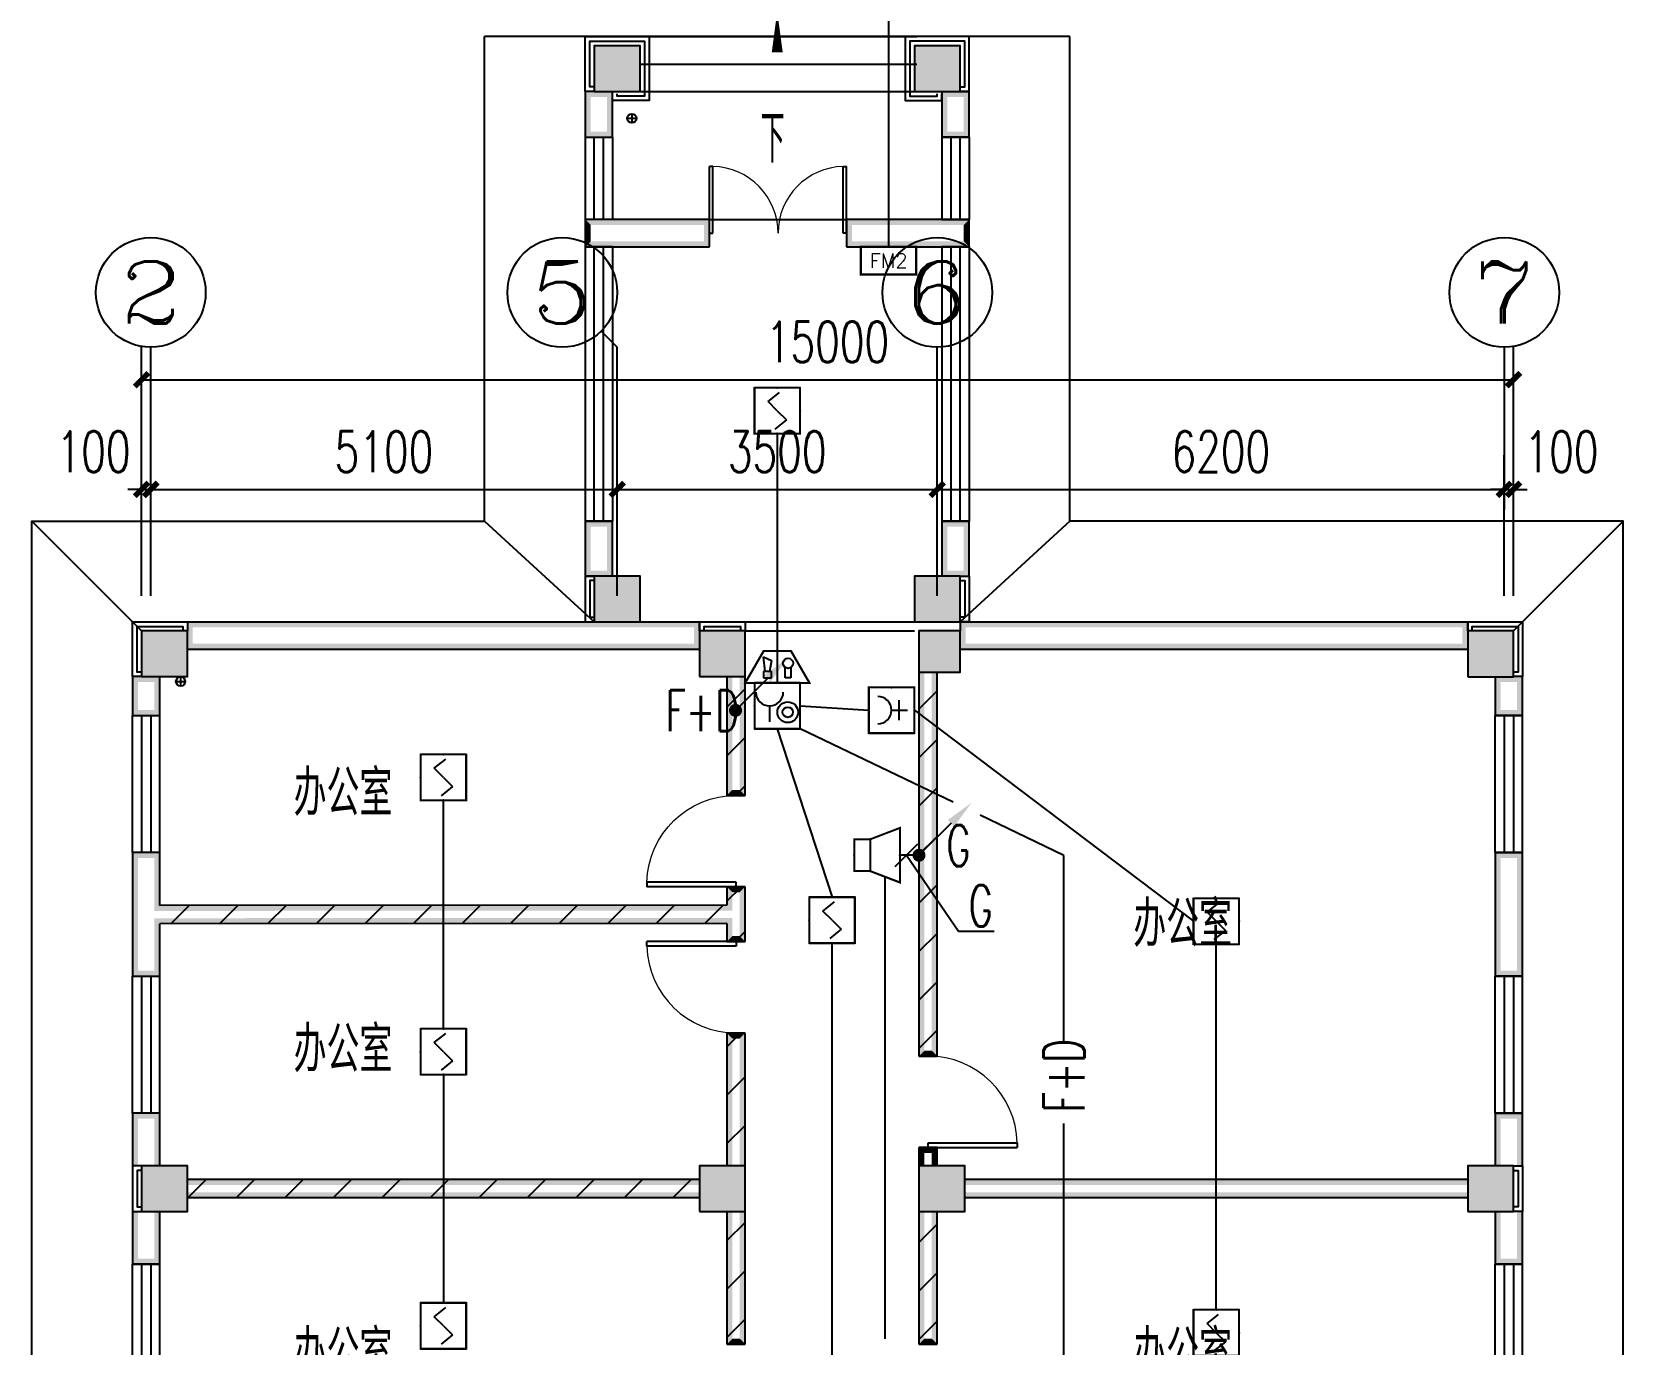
# Model space of a CAD drawing. Extents: x 101023 to 279373, y -114511 to 293844.
# Drawn here: x 129030 to 146430, y -44817 to -30463 of the extents above; entities that cross this region are included whole.
import ezdxf
from ezdxf.enums import TextEntityAlignment as Align

# ---------------------------------------------------------------- set-up
doc = ezdxf.new("R2010")
doc.units = 0
doc.header["$LTSCALE"] = 1000
doc.header["$MEASUREMENT"] = 0
for name, color, linetype in [('A-ANNO-IDEN', 3, 'Continuous'), ('A-WALL-PATT', 252, 'Continuous'), ('AXIS', 3, 'Continuous'), ('AXIS_TEXT', 7, 'Continuous'), ('COLUMN', 2, 'Continuous'), ('DIM-消防', 3, 'Continuous'), ('EQUIP-广播', 3, 'Continuous'), ('EQUIP-消防', 3, 'Continuous'), ('LWIRE', 4, 'Continuous'), ('PUB_DIM', 3, 'Continuous'), ('PUB_HATCH', 8, 'Continuous'), ('PUB_TEXT', 7, 'Continuous'), ('PUB_WALL', 2, 'Continuous'), ('SIG_TEXT', 7, 'Continuous'), ('STAIR', 2, 'Continuous'), ('WALL', 2, 'Continuous'), ('WINDOW', 2, 'Continuous'), ('WIRE-消防', 1, 'Continuous'), ('排水', 153, 'Continuous'), ('看线', 30, 'Continuous')]:
    doc.layers.add(name, color=color, linetype=linetype)
doc.styles.add('_TCH_AXIS', font='COMPLEX', dxfattribs={"bigfont": 'GBCBIG'})
doc.styles.add('_TCH_DIM_T3', font='SIMPLEX', dxfattribs={"width": 0.705882, "bigfont": 'GBCBIG'})
doc.styles.add('_TCH_LABEL', font='simplex.shx', dxfattribs={"bigfont": 'gbcbig.shx'})
doc.styles.add('_TEL_DIM', font='simplex.shx', dxfattribs={"width": 0.8, "height": 3.5, "bigfont": 'gbcbig.shx'})
doc.styles.add('A_DIM', font='simplex.shx', dxfattribs={"width": 0.7, "bigfont": 'gbcbig.shx'})
doc.styles.add('COMPLEX', font='COMPLEX')
doc.styles.get("Standard").update_dxf_attribs({"font": 'simplex.shx', "width": 0.8, "bigfont": 'gbcbig.shx'})
doc.dimstyles.new('_TCH_ARCH&&150', dxfattribs={"dimtxt": 446.25, "dimasz": 150, "dimexe": 375, "dimexo": 450, "dimgap": 189.375, "dimtad": 1, "dimdec": 0, "dimzin": 0, "dimdsep": 46, "dimtxsty": '_TCH_DIM_T3', "dimblk": 'ARCHTICK', "dimcen": 0.09, "dimclrt": 7, "dimazin": 2, "dimtfac": 1, "dimtdec": 0, "dimtix": 1, "dimtmove": 2, "dimatfit": 3, "dimfxl": 1, "dimtolj": 1, "dimtzin": 0, "dimarcsym": 0})
pattern_1 = [(45, (-908016.57, -754752.9), (-265.16515, 265.16515), [])]

# ---------------------------------------------------------------- blocks, each defined once
blk = doc.blocks.new('$equip$00002982')
for p, q in [((0, 0.35), (0.35, 0.35)), ((0, 0.35), (0, -0.35)), ((0.35, 0.35), (1, 0.6)), ((0.35, 0.35), (0.35, -0.35)), ((1, 0.6), (1, -0.6)), ((0.35, -0.35), (0, -0.35)), ((1, -0.6), (0.35, -0.35))]:
    blk.add_line(p, q)
at = {"const_width": 0.04}
blk.add_lwpolyline([(0.35, 0.35), (0, 0.35), (0, -0.35), (0.35, -0.35), (1, -0.6), (1, 0.6), (0.35, 0.35), (0, 0.35)], dxfattribs=at)
for p in [(0.35, 0.35), (0, 0), (1, 0), (0.35, -0.35)]:
    blk.add_point(p)
at = {"color": 7, "style": '_TEL_DIM', "flags": 1}
for tag in ['A', 'REMARK']:
    blk.add_attdef(tag, text='', height=0.00002, dxfattribs=at).set_placement((0, 0), align=Align.MIDDLE_CENTER)
blk = doc.blocks.new('$equip$00002656')
for p, q in [((-0.5, 1), (-0.5, 0)), ((0.5, 1), (-0.5, 1)), ((0.5, 0), (0.5, 1)), ((0, 0.5), (0, 0.15)), ((-0.5, 0), (0.5, 0)), ((-0.219, 0.331), (0.222, 0.331))]:
    blk.add_line(p, q)
at = {"const_width": 0.04}
blk.add_lwpolyline([(-0.5, 1), (0.5, 1), (0.5, 0), (-0.5, 0), (-0.5, 1), (0.5, 1)], dxfattribs=at)
blk.add_arc((0, 0.8), 0.3, 180, 0)
for p in [(0, 1), (-0.5, 0.5), (0.5, 0.5), (0, 0)]:
    blk.add_point(p)
at = {"color": 7, "flags": 1}
for tag, height, p in [('B', 0.4, (0.762, 0.292)), ('A', 0.00002, (0, 0))]:
    blk.add_attdef(tag, text='', height=height, dxfattribs=at).set_placement(p, align=Align.MIDDLE_CENTER)
blk = doc.blocks.new('ng')
at = {"layer": '排水'}
for p, q in [((345991, 781358), (346091, 781358)), ((346041, 781408), (346041, 781308))]:
    blk.add_line(p, q, dxfattribs=at)
blk.add_circle((346041, 781358), 50, dxfattribs=at)
blk = doc.blocks.new('雨水管2')
at = {"layer": '排水'}
blk.add_blockref('ng', (590877, 57791), dxfattribs=at)
blk = doc.blocks.new('雨水管')
at = {"layer": '排水'}
blk.add_blockref('ng', (585943, -77234), dxfattribs=at)
blk = doc.blocks.new('_AXISO')
blk.add_circle((0, 0), 0.5)
at = {"layer": 'AXIS_TEXT', "style": 'COMPLEX', "width": 1.041667}
blk.add_attdef('A', text='', height=0.56, dxfattribs=at).set_placement((-0.25, -0.28), (0.25, -0.28), align=Align.FIT)
blk = doc.blocks.new('_ArchTick')
at = {"color": 0, "linetype": 'ByBlock', "const_width": 0.4}
blk.add_lwpolyline([(-0.5, -0.5), (0.5, 0.5)], dxfattribs=at)
blk = doc.blocks.new('*D82')
at = {"layer": 'Defpoints', "color": 0, "transparency": 16777216}
for p in [(946558, 836290), (931558, 834676), (946558, 834676)]:
    blk.add_point(p, dxfattribs=at)
at = {"layer": 'PUB_DIM', "color": 0, "lineweight": -2, "transparency": 16777216}
for p, q in [((931558, 835126), (931558, 836665)), ((946558, 835126), (946558, 836665)), ((931558, 836290), (946558, 836290))]:
    blk.add_line(p, q, dxfattribs=at)
at = {"layer": 'PUB_DIM', "color": 0, "lineweight": -2, "transparency": 16777216, "xscale": 150, "yscale": 150, "zscale": 150, "rotation": 180}
blk.add_blockref('_ArchTick', (931558, 836290), dxfattribs=at)
at = {"layer": 'PUB_DIM', "color": 0, "lineweight": -2, "transparency": 16777216, "xscale": 150, "yscale": 150, "zscale": 150}
blk.add_blockref('_ArchTick', (946558, 836290), dxfattribs=at)
at = {"layer": 'PUB_DIM', "color": 7, "transparency": 16777216, "insert": (939058, 836703), "char_height": 446.2, "attachment_point": 5, "style": '_TCH_DIM_T3'}
blk.add_mtext('\\A1;15000', dxfattribs=at)
blk = doc.blocks.new('*D83')
at = {"layer": 'Defpoints', "color": 0, "transparency": 16777216}
for p in [(931658, 835090), (931558, 833476), (931658, 833476)]:
    blk.add_point(p, dxfattribs=at)
at = {"layer": 'PUB_DIM', "color": 0, "lineweight": -2, "transparency": 16777216}
for p, q in [((931558, 833926), (931558, 835465)), ((931658, 833926), (931658, 835465)), ((931558, 835090), (931408, 835090)), ((931558, 835090), (931658, 835090)), ((931658, 835090), (931808, 835090))]:
    blk.add_line(p, q, dxfattribs=at)
at = {"layer": 'PUB_DIM', "color": 0, "lineweight": -2, "transparency": 16777216, "xscale": 150, "yscale": 150, "zscale": 150}
blk.add_blockref('_ArchTick', (931558, 835090), dxfattribs=at)
at = {"layer": 'PUB_DIM', "color": 0, "lineweight": -2, "transparency": 16777216, "xscale": 150, "yscale": 150, "zscale": 150, "rotation": 180}
blk.add_blockref('_ArchTick', (931658, 835090), dxfattribs=at)
at = {"layer": 'PUB_DIM', "color": 7, "transparency": 16777216, "insert": (931033, 835503), "char_height": 446.2, "attachment_point": 5, "style": '_TCH_DIM_T3'}
blk.add_mtext('\\A1;100', dxfattribs=at)
blk = doc.blocks.new('*D84')
at = {"layer": 'Defpoints', "color": 0, "transparency": 16777216}
for p in [(936758, 835090), (931658, 833476), (936758, 833476)]:
    blk.add_point(p, dxfattribs=at)
at = {"layer": 'PUB_DIM', "color": 0, "lineweight": -2, "transparency": 16777216}
for p, q in [((931658, 833926), (931658, 835465)), ((936758, 833926), (936758, 835465)), ((931658, 835090), (936758, 835090))]:
    blk.add_line(p, q, dxfattribs=at)
at = {"layer": 'PUB_DIM', "color": 0, "lineweight": -2, "transparency": 16777216, "xscale": 150, "yscale": 150, "zscale": 150, "rotation": 180}
blk.add_blockref('_ArchTick', (931658, 835090), dxfattribs=at)
at = {"layer": 'PUB_DIM', "color": 0, "lineweight": -2, "transparency": 16777216, "xscale": 150, "yscale": 150, "zscale": 150}
blk.add_blockref('_ArchTick', (936758, 835090), dxfattribs=at)
at = {"layer": 'PUB_DIM', "color": 7, "transparency": 16777216, "insert": (934208, 835503), "char_height": 446.2, "attachment_point": 5, "style": '_TCH_DIM_T3'}
blk.add_mtext('\\A1;5100', dxfattribs=at)
blk = doc.blocks.new('*D85')
at = {"layer": 'Defpoints', "color": 0, "transparency": 16777216}
for p in [(940258, 835090), (936758, 833476), (940258, 833476)]:
    blk.add_point(p, dxfattribs=at)
at = {"layer": 'PUB_DIM', "color": 0, "lineweight": -2, "transparency": 16777216}
for p, q in [((936758, 833926), (936758, 835465)), ((940258, 833926), (940258, 835465)), ((936758, 835090), (940258, 835090))]:
    blk.add_line(p, q, dxfattribs=at)
at = {"layer": 'PUB_DIM', "color": 0, "lineweight": -2, "transparency": 16777216, "xscale": 150, "yscale": 150, "zscale": 150, "rotation": 180}
blk.add_blockref('_ArchTick', (936758, 835090), dxfattribs=at)
at = {"layer": 'PUB_DIM', "color": 0, "lineweight": -2, "transparency": 16777216, "xscale": 150, "yscale": 150, "zscale": 150}
blk.add_blockref('_ArchTick', (940258, 835090), dxfattribs=at)
at = {"layer": 'PUB_DIM', "color": 7, "transparency": 16777216, "insert": (938508, 835503), "char_height": 446.2, "attachment_point": 5, "style": '_TCH_DIM_T3'}
blk.add_mtext('\\A1;3500', dxfattribs=at)
blk = doc.blocks.new('*D86')
at = {"layer": 'Defpoints', "color": 0, "transparency": 16777216}
for p in [(946458, 835090), (940258, 833476), (946458, 833476)]:
    blk.add_point(p, dxfattribs=at)
at = {"layer": 'PUB_DIM', "color": 0, "lineweight": -2, "transparency": 16777216}
for p, q in [((940258, 833926), (940258, 835465)), ((946458, 833926), (946458, 835465)), ((940258, 835090), (946458, 835090))]:
    blk.add_line(p, q, dxfattribs=at)
at = {"layer": 'PUB_DIM', "color": 0, "lineweight": -2, "transparency": 16777216, "xscale": 150, "yscale": 150, "zscale": 150, "rotation": 180}
blk.add_blockref('_ArchTick', (940258, 835090), dxfattribs=at)
at = {"layer": 'PUB_DIM', "color": 0, "lineweight": -2, "transparency": 16777216, "xscale": 150, "yscale": 150, "zscale": 150}
blk.add_blockref('_ArchTick', (946458, 835090), dxfattribs=at)
at = {"layer": 'PUB_DIM', "color": 7, "transparency": 16777216, "insert": (943358, 835503), "char_height": 446.2, "attachment_point": 5, "style": '_TCH_DIM_T3'}
blk.add_mtext('\\A1;6200', dxfattribs=at)
blk = doc.blocks.new('*D87')
at = {"layer": 'Defpoints', "color": 0, "transparency": 16777216}
for p in [(946558, 835090), (946458, 833476), (946558, 833476)]:
    blk.add_point(p, dxfattribs=at)
at = {"layer": 'PUB_DIM', "color": 0, "lineweight": -2, "transparency": 16777216}
for p, q in [((946458, 833926), (946458, 835465)), ((946558, 833926), (946558, 835465)), ((946458, 835090), (946308, 835090)), ((946458, 835090), (946558, 835090)), ((946558, 835090), (946708, 835090))]:
    blk.add_line(p, q, dxfattribs=at)
at = {"layer": 'PUB_DIM', "color": 0, "lineweight": -2, "transparency": 16777216, "xscale": 150, "yscale": 150, "zscale": 150}
blk.add_blockref('_ArchTick', (946458, 835090), dxfattribs=at)
at = {"layer": 'PUB_DIM', "color": 0, "lineweight": -2, "transparency": 16777216, "xscale": 150, "yscale": 150, "zscale": 150, "rotation": 180}
blk.add_blockref('_ArchTick', (946558, 835090), dxfattribs=at)
at = {"layer": 'PUB_DIM', "color": 7, "transparency": 16777216, "insert": (947083, 835503), "char_height": 446.2, "attachment_point": 5, "style": '_TCH_DIM_T3'}
blk.add_mtext('\\A1;100', dxfattribs=at)
blk = doc.blocks.new('$DorLib2D$00000001')
for p, q in [((0.45, 0.975), (0.5, 0.975)), ((0.45, 0), (0.45, 0.975)), ((0.5, 0), (0.5, 0.975)), ((0.5, 0), (0.45, 0))]:
    blk.add_line(p, q)
at = {"lineweight": 13}
blk.add_arc((0.475, 0), 0.975, 91.4693, 180, dxfattribs=at)
blk = doc.blocks.new('$WINLIB2D$00000001')
at = {"color": 0}
for points in [[(-0.5, 0.5), (-0.5, -0.5)], [(-0.5, 0.5), (0.5, 0.5)], [(0.5, -0.5), (0.5, 0.5)], [(0.5, 0.1667), (-0.5, 0.1667)], [(0.5, -0.1667), (-0.5, -0.1667)], [(-0.5, -0.5), (0.5, -0.5)]]:
    blk.add_lwpolyline(points, dxfattribs=at)
blk = doc.blocks.new('$DorLib2D$00000002')
for p, q in [((-0.5, 0), (-0.5, 0.4875)), ((-0.475, 0.4875), (-0.5, 0.4875)), ((-0.475, 0), (-0.475, 0.4875)), ((0.475, 0), (0.475, 0.4875)), ((0.475, 0.4875), (0.5, 0.4875)), ((0.5, 0), (0.5, 0.4875)), ((-0.5, 0), (-0.475, 0)), ((0.5, 0), (0.475, 0))]:
    blk.add_line(p, q)
at = {"lineweight": 13}
for centre, start, end in [((-0.4875, 0), 0, 88.53072), ((0.4875, 0), 91.46928, 180)]:
    blk.add_arc(centre, 0.4875, start, end, dxfattribs=at)
blk = doc.blocks.new('_FZH')
blk.add_lwpolyline([(-0.5, -0.5), (0.5, -0.5), (0.5, 0.5), (-0.5, 0.5)], close=True)
at = {"layer": 'PUB_HATCH'}
blk.add_solid([(-0.5, -0.5), (0.5, -0.5), (-0.5, 0.5), (0.5, 0.5)], dxfattribs=at)
blk = doc.blocks.new('$Equip$00002649')
for p, q in [((-0.5, 0.5), (-0.5, -0.5)), ((0.5, 0.5), (-0.5, 0.5)), ((-0.2, 0.2), (0.05, 0.4)), ((0.5, -0.5), (0.5, 0.5)), ((0, 0), (-0.2, 0.2)), ((0, 0), (0.2, -0.2)), ((0.2, -0.2), (-0.05, -0.4)), ((-0.5, -0.5), (0.5, -0.5))]:
    blk.add_line(p, q)
at = {"const_width": 0.04}
blk.add_lwpolyline([(-0.5, 0.5), (0.5, 0.5), (0.5, -0.5), (-0.5, -0.5), (-0.5, 0.5), (0.5, 0.5)], dxfattribs=at)
for p in [(0, 0.5), (-0.5, 0), (0.5, 0), (0, -0.5)]:
    blk.add_point(p)
at = {"color": 7, "flags": 1}
for tag, height, p in [('A', 0.00002, (0, 0)), ('B', 0.4, (0.762, -0.208))]:
    blk.add_attdef(tag, text='', height=height, dxfattribs=at).set_placement(p, align=Align.MIDDLE_CENTER)
blk = doc.blocks.new('$equip_U$00000233(yyyy)')
at = {"color": 0, "linetype": 'Continuous', "const_width": 0.06}
blk.add_lwpolyline([(0.7, 0.7), (-0.7, 0.7), (-0.7, 0), (0.7, 0)], close=True, dxfattribs=at)
for p in [(0, 0.7), (-0.7, 0.35), (0, 0), (0.7, 0.35)]:
    blk.add_point(p)
at = {"color": 7, "style": '_TCH_LABEL'}
blk.add_attdef('$TEXT$', text='', height=0.36, dxfattribs=at).set_placement((-0.01, 0.325), align=Align.MIDDLE_CENTER)
at = {"color": 7, "style": '_TCH_LABEL', "flags": 1}
blk.add_attdef('A', text='', height=0.000025, dxfattribs=at).set_placement((0, 0), align=Align.MIDDLE_CENTER)
blk = doc.blocks.new('$equip$00002655')
for p, q in [((-0.5, 1), (-0.5, 0)), ((0.5, 1), (-0.5, 1)), ((0.5, 0), (0.5, 1)), ((-0.169, 0.5), (-0.169, 0.15)), ((-0.5, 0), (0.5, 0))]:
    blk.add_line(p, q)
at = {"const_width": 0.04}
blk.add_lwpolyline([(-0.5, 1), (0.5, 1), (0.5, 0), (-0.5, 0), (-0.5, 1), (0.5, 1)], dxfattribs=at)
for radius in [0.226, 0.113]:
    blk.add_circle((0.227, 0.36), radius)
blk.add_arc((-0.169, 0.8), 0.3, 180, 0)
for p in [(0, 1), (-0.5, 0.5), (0.5, 0.5), (0, 0)]:
    blk.add_point(p)
at = {"color": 7, "flags": 1}
for tag, height, p in [('B', 0.4, (0.762, 0.292)), ('A', 0.00002, (0, 0))]:
    blk.add_attdef(tag, text='', height=height, dxfattribs=at).set_placement(p, align=Align.MIDDLE_CENTER)
blk = doc.blocks.new('$equip$00002679')
for p, q in [((-0.3, 0.699), (-0.703, 0)), ((0.3, 0.699), (-0.3, 0.699)), ((0.3, 0.699), (-0.3, 0.699)), ((0, 0.699), (0, 0)), ((0.703, 0), (0.3, 0.699)), ((-0.264, 0.249), (-0.304, 0.569)), ((-0.304, 0.569), (-0.128, 0.489)), ((-0.128, 0.489), (-0.168, 0.249)), ((-0.703, 0), (0.703, 0)), ((-0.304, 0.249), (-0.304, 0.113)), ((-0.128, 0.249), (-0.304, 0.249)), ((-0.304, 0.113), (-0.128, 0.113)), ((-0.128, 0.113), (-0.128, 0.249)), ((0.174, 0.11), (0.174, 0.338)), ((0.294, 0.11), (0.174, 0.11)), ((0.294, 0.338), (0.294, 0.11))]:
    blk.add_line(p, q)
at = {"const_width": 0.04}
for points in [[(-0.299, 0.699), (0.301, 0.699), (0.703, 0), (-0.702, 0), (-0.299, 0.699), (0.301, 0.699)], [(-0.3, 0.699), (0.3, 0.699), (0.703, 0), (-0.703, 0), (-0.3, 0.699), (0.3, 0.699)]]:
    blk.add_lwpolyline(points, dxfattribs=at)
blk.add_circle((0.234, 0.43), 0.111)
for p in [(0, 0.699), (-0.501, 0.349), (0.502, 0.349), (0, 0)]:
    blk.add_point(p)
at = {"color": 7, "flags": 1}
for tag, height, p in [('B', 0.4, (0.961, 0.299)), ('A', 0.00002, (0, 0))]:
    blk.add_attdef(tag, text='', height=height, dxfattribs=at).set_placement(p, align=Align.MIDDLE_CENTER)
blk = doc.blocks.new('$TelecSys$00000079')
for p, q in [((0.7, 0.7), (0, 0)), ((0.104, 0.104), (0.104, 0.104)), ((-0.104, -0.104), (-0.104, -0.104))]:
    blk.add_line(p, q)
at = {"const_width": 0.142}
blk.add_lwpolyline([(-0.071, 0, 1), (0.071, 0, 1)], format="xyb", close=True, dxfattribs=at)
blk.add_solid([(0.63, 0.77), (0.77, 0.63), (1.15, 1.15)])
at = {"width": 0.8, "flags": 9}
blk.add_attdef('A', (0, 0), '', height=0.00002, dxfattribs=at)
blk = doc.blocks.new('ERT')
at = {"layer": 'AXIS'}
for p, q in [((936582.5, 836820.2), (936758.2, 836644.4)), ((931658.2, 834868.8), (931658.2, 836644.4)), ((936758.2, 834868.8), (936758.2, 836644.4)), ((940258.2, 834868.8), (940258.2, 836644.4)), ((946458.2, 834868.8), (946458.2, 836644.4))]:
    blk.add_line(p, q, dxfattribs=at)
ref = blk.add_blockref('_AXISO', (931658.2, 837244.4), dxfattribs=dict(at, xscale=1200, yscale=1200, zscale=1200))
ref.add_attrib('A', '2', dxfattribs={"layer": 'AXIS_TEXT', "height": 678.8, "style": '_TCH_AXIS', "width": 1.5}).set_placement((931318.8, 836905), (931997.6, 836905), align=Align.FIT)
ref = blk.add_blockref('_AXISO', (936158.2, 837244.4), dxfattribs=dict(at, xscale=1200, yscale=1200, zscale=1200))
ref.add_attrib('A', '5', dxfattribs={"layer": 'AXIS_TEXT', "height": 678.8, "style": '_TCH_AXIS', "width": 1.5}).set_placement((935818.8, 836905), (936497.6, 836905), align=Align.FIT)
ref = blk.add_blockref('_AXISO', (940258.2, 837244.4), dxfattribs=dict(at, xscale=1200, yscale=1200, zscale=1200))
ref.add_attrib('A', '6', dxfattribs={"layer": 'AXIS_TEXT', "height": 678.8, "style": '_TCH_AXIS', "width": 1.5}).set_placement((939918.8, 836905), (940597.6, 836905), align=Align.FIT)
ref = blk.add_blockref('_AXISO', (946458.2, 837244.4), dxfattribs=dict(at, xscale=1200, yscale=1200, zscale=1200))
ref.add_attrib('A', '7', dxfattribs={"layer": 'AXIS_TEXT', "height": 678.8, "style": '_TCH_AXIS', "width": 1.5}).set_placement((946118.8, 836905), (946797.6, 836905), align=Align.FIT)
at = {"layer": 'PUB_DIM'}
for p1, p2, picture, middle in [((931558.2, 834676.2), (946558.2, 834676.2), '*D82', (939058.2, 836702.8)), ((931658.2, 833476.2), (936758.2, 833476.2), '*D84', (934208.2, 835502.8)), ((936758.2, 833476.2), (940258.2, 833476.2), '*D85', (938508.2, 835502.8)), ((940258.2, 833476.2), (946458.2, 833476.2), '*D86', (943358.2, 835502.8))]:
    dim = blk.add_aligned_dim(p1=p1, p2=p2, distance=1614.1, dimstyle='_TCH_ARCH&&150', dxfattribs=at)
    dim.commit()
    dim.dimension.update_dxf_attribs({"geometry": picture, "text_midpoint": middle})
for base, p1, p2, picture, middle in [((931658.2, 835090.3), (931558.2, 833476.2), (931658.2, 833476.2), '*D83', (931033.2, 835502.8)), ((946558.2, 835090.3), (946458.2, 833476.2), (946558.2, 833476.2), '*D87', (947083.2, 835502.8))]:
    dim = blk.add_linear_dim(base=base, p1=p1, p2=p2, angle=0, dimstyle='_TCH_ARCH&&150', dxfattribs=at)
    dim.commit()
    dim.dimension.update_dxf_attribs({"geometry": picture, "text_midpoint": middle, "dimtype": 129})
blk = doc.blocks.new('A$C40CE5D7B')
at = {"layer": 'A-WALL-PATT'}
h = blk.add_hatch(dxfattribs=at)
h.set_pattern_fill('普通砖', color=256, scale=150, style=0)
h.set_pattern_definition(pattern_1)
h.paths.add_polyline_path([(20500, 78020), (20300, 78020), (20300, 76722), (20500, 76722)])
h = blk.add_hatch(dxfattribs=at)
h.set_pattern_fill('普通砖', color=256, scale=150, style=0)
h.set_pattern_definition(pattern_1)
h.paths.add_polyline_path([(22600, 78070), (22400, 78070), (22400, 73870), (22600, 73870)])
h = blk.add_hatch(dxfattribs=at)
h.set_pattern_fill('普通砖', color=256, scale=150, style=0)
h.set_pattern_definition(pattern_1)
h.paths.add_polyline_path([(20367, 75422), (20500, 75422), (20500, 75722), (20300, 75722), (20300, 75522), (20360, 75462)])
h = blk.add_hatch(dxfattribs=at)
h.set_pattern_fill('普通砖', color=256, scale=150, style=0)
h.set_pattern_definition(pattern_1)
h.paths.add_polyline_path([(20367, 75422), (20360, 75462), (20300, 75522), (14100, 75518), (14000, 75418), (14100, 75318), (20300, 75322), (20360, 75382)])
h = blk.add_hatch(dxfattribs=at)
h.set_pattern_fill('普通砖', color=256, scale=150, style=0)
h.set_pattern_definition(pattern_1)
h.paths.add_polyline_path([(20360, 75382), (20300, 75322), (20300, 75122), (20500, 75122), (20500, 75422), (20367, 75422)])
h = blk.add_hatch(dxfattribs=at)
h.set_pattern_fill('普通砖', color=256, scale=150, style=0)
h.set_pattern_definition(pattern_1)
h.paths.add_polyline_path([(20300, 72670), (20500, 72670), (20500, 74122), (20300, 74122)])
h = blk.add_hatch(dxfattribs=at)
h.set_pattern_fill('普通砖', color=256, scale=150, style=0)
h.set_pattern_definition(pattern_1)
h.paths.add_polyline_path([(22400, 72670), (22600, 72670), (22600, 72870), (22400, 72870)])
h = blk.add_hatch(dxfattribs=at)
h.set_pattern_fill('普通砖', color=256, scale=150, style=0)
h.set_pattern_definition(pattern_1)
h.paths.add_polyline_path([(14400, 72520), (14400, 72320), (20000, 72320), (20000, 72520)])
h = blk.add_hatch(dxfattribs=at)
h.set_pattern_fill('普通砖', color=256, scale=150, style=0)
h.set_pattern_definition(pattern_1)
h.paths.add_polyline_path([(20500, 72170), (20300, 72170), (20300, 70719), (20500, 70719)])
h = blk.add_hatch(dxfattribs=at)
h.set_pattern_fill('普通砖', color=256, scale=150, style=0)
h.set_pattern_definition(pattern_1)
h.paths.add_polyline_path([(22600, 72170), (22400, 72170), (22400, 70719), (22600, 70719)])
at = {"layer": 'PUB_WALL'}
for points in [[(19350, 84920), (18850, 84920), (18910, 84860), (19290, 84860)], [(18850, 84920), (18850, 84420), (18910, 84480), (18910, 84860)], [(19350, 84420), (19350, 84920), (19290, 84860), (19290, 84480)], [(22850, 84920), (22350, 84920), (22410, 84860), (22790, 84860)], [(22350, 84920), (22350, 84420), (22410, 84480), (22410, 84860)], [(22850, 84420), (22850, 84920), (22790, 84860), (22790, 84480)], [(18750, 84420), (18750, 83920), (18810, 83980), (18810, 84360)], [(19050, 84420), (18750, 84420), (18810, 84360), (18990, 84360)], [(18850, 84420), (19350, 84420), (19290, 84480), (18910, 84480)], [(19050, 83920), (19050, 84420), (18990, 84360), (18990, 83980)], [(22350, 84420), (22850, 84420), (22790, 84480), (22410, 84480)], [(22650, 84420), (22650, 83920), (22710, 83980), (22710, 84360)], [(22950, 84420), (22650, 84420), (22710, 84360), (22890, 84360)], [(22950, 83920), (22950, 84420), (22890, 84360), (22890, 83980)], [(18750, 83920), (19050, 83920), (18990, 83980), (18810, 83980)], [(22650, 83920), (22950, 83920), (22890, 83980), (22710, 83980)], [(19050, 83020), (18750, 83020), (18810, 82960), (18990, 82960)], [(18750, 83020), (18750, 82920), (18810, 82920), (18810, 82960)], [(20109, 83020), (19050, 83020), (18990, 82960), (20049, 82960)], [(20109, 82720), (20109, 83020), (20049, 82960), (20049, 82780)], [(22650, 83020), (21609, 83020), (21669, 82960), (22710, 82960)], [(21609, 83020), (21609, 82720), (21669, 82780), (21669, 82960)], [(22950, 83020), (22650, 83020), (22710, 82960), (22890, 82960)], [(22950, 82920), (22950, 83020), (22890, 82960), (22890, 82920)], [(18750, 82920), (18750, 82720), (18810, 82780), (18810, 82920)], [(22950, 82720), (22950, 82920), (22890, 82920), (22890, 82780)], [(18750, 82720), (19050, 82720), (18990, 82780), (18810, 82780)], [(19050, 82720), (20109, 82720), (20049, 82780), (18990, 82780)], [(21609, 82720), (22650, 82720), (22710, 82780), (21669, 82780)], [(22650, 82720), (22950, 82720), (22890, 82780), (22710, 82780)], [(19050, 79720), (18750, 79720), (18810, 79660), (18990, 79660)], [(18750, 79720), (18750, 79120), (18810, 79180), (18810, 79660)], [(19050, 79120), (19050, 79720), (18990, 79660), (18990, 79180)], [(22950, 79720), (22650, 79720), (22710, 79660), (22890, 79660)], [(22650, 79720), (22650, 79120), (22710, 79180), (22710, 79660)], [(22950, 79120), (22950, 79720), (22890, 79660), (22890, 79180)], [(18750, 79120), (19050, 79120), (18990, 79180), (18810, 79180)], [(22650, 79120), (22950, 79120), (22890, 79180), (22710, 79180)], [(19350, 79120), (18850, 79120), (18910, 79060), (19290, 79060)], [(18850, 79120), (18850, 78620), (18910, 78680), (18910, 79060)], [(19350, 78620), (19350, 79120), (19290, 79060), (19290, 78680)], [(22850, 79120), (22350, 79120), (22410, 79060), (22790, 79060)], [(22350, 79120), (22350, 78620), (22410, 78680), (22410, 79060)], [(22850, 78620), (22850, 79120), (22790, 79060), (22790, 78680)], [(18850, 78620), (19350, 78620), (19290, 78680), (18910, 78680)], [(22350, 78620), (22850, 78620), (22790, 78680), (22410, 78680)], [(14400, 78520), (13900, 78520), (13960, 78460), (14340, 78460)], [(13900, 78520), (13900, 78020), (13960, 78080), (13960, 78460)], [(14400, 78020), (14400, 78520), (14340, 78460), (14340, 78080)], [(14400, 78620), (14400, 78560), (20000, 78560), (20000, 78620)], [(14400, 78620), (14400, 78320), (14460, 78320), (14460, 78620)], [(20000, 78620), (19940, 78620), (19940, 78320), (20000, 78320)], [(20500, 78520), (20000, 78520), (20060, 78460), (20440, 78460)], [(20000, 78520), (20000, 78020), (20060, 78080), (20060, 78460)], [(20500, 78020), (20500, 78520), (20440, 78460), (20440, 78080)], [(22850, 78520), (22400, 78520), (22460, 78460), (22790, 78460)], [(22400, 78520), (22400, 78070), (22460, 78130), (22460, 78460)], [(22850, 78070), (22850, 78520), (22790, 78460), (22790, 78130)], [(22850, 78620), (22850, 78560), (28400, 78560), (28400, 78620)], [(22850, 78620), (22850, 78320), (22910, 78320), (22910, 78620)], [(28400, 78620), (28340, 78620), (28340, 78320), (28400, 78320)], [(28900, 78520), (28400, 78520), (28460, 78460), (28840, 78460)], [(28400, 78520), (28400, 78018), (28460, 78078), (28460, 78460)], [(28900, 78018), (28900, 78520), (28840, 78460), (28840, 78078)], [(14400, 78320), (20000, 78320), (20000, 78380), (14400, 78380)], [(22850, 78320), (28400, 78320), (28400, 78380), (22850, 78380)], [(22400, 78070), (22850, 78070), (22790, 78130), (22460, 78130)], [(13800, 78020), (13800, 77595), (13860, 77655), (13860, 77960)], [(14100, 78020), (13800, 78020), (13860, 77960), (14040, 77960)], [(13900, 78020), (14400, 78020), (14340, 78080), (13960, 78080)], [(14100, 77595), (14100, 78020), (14040, 77960), (14040, 77655)], [(20000, 78020), (20500, 78020), (20440, 78080), (20060, 78080)], [(20360, 78020), (20300, 78020), (20300, 76722), (20360, 76782)], [(20500, 78020), (20440, 78020), (20440, 76782), (20500, 76722)], [(22460, 78070), (22400, 78070), (22400, 73870), (22460, 73930)], [(22600, 78070), (22540, 78070), (22540, 73930), (22600, 73870)], [(28400, 78018), (28900, 78018), (28840, 78078), (28460, 78078)], [(28702, 78018), (28700, 78018), (28700, 77595), (28760, 77655), (28760, 77960)], [(28900, 78020), (28900, 78018), (28702, 78018), (28760, 77960), (28940, 77960), (29000, 78020)], [(29000, 77595), (29000, 78020), (28940, 77960), (28940, 77655)], [(13800, 77595), (14100, 77595), (14040, 77655), (13860, 77655)], [(28700, 77595), (29000, 77595), (28940, 77655), (28760, 77655)], [(20300, 76722), (20500, 76722), (20440, 76782), (20360, 76782)], [(14100, 76095), (13800, 76095), (13860, 76035), (14040, 76035)], [(13800, 76095), (13800, 75418), (13860, 75418), (13860, 76035)], [(14100, 75518), (14100, 76095), (14040, 76035), (14040, 75458)], [(28700, 76095), (28700, 74745), (28760, 74805), (28760, 76035)], [(29000, 76095), (28700, 76095), (28760, 76035), (28940, 76035)], [(29000, 74745), (29000, 76095), (28940, 76035), (28940, 74805)], [(20500, 75722), (20300, 75722), (20360, 75662), (20440, 75662)], [(20300, 75722), (20300, 75522), (20360, 75462), (20360, 75662)], [(20500, 75422), (20500, 75722), (20440, 75662), (20440, 75422)], [(20300, 75522), (14100, 75518), (14040, 75458), (20360, 75462)], [(13800, 75418), (13800, 74745), (13860, 74805), (13860, 75418)], [(20300, 75322), (14100, 75318), (14040, 75378), (20360, 75382)], [(14100, 74745), (14100, 75318), (14040, 75378), (14040, 74805)], [(20300, 75322), (20300, 75122), (20360, 75182), (20360, 75382)], [(20500, 75122), (20500, 75422), (20440, 75422), (20440, 75182)], [(20300, 75122), (20500, 75122), (20440, 75182), (20360, 75182)], [(13800, 74745), (14100, 74745), (14040, 74805), (13860, 74805)], [(28700, 74745), (29000, 74745), (28940, 74805), (28760, 74805)], [(20500, 74122), (20300, 74122), (20360, 74062), (20440, 74062)], [(20300, 72670), (20360, 72670), (20360, 74062), (20300, 74122)], [(20440, 72670), (20500, 72670), (20500, 74122), (20440, 74062)], [(22400, 73870), (22600, 73870), (22540, 73930), (22460, 73930)], [(14100, 73245), (13800, 73245), (13860, 73185), (14040, 73185)], [(13800, 73245), (13800, 72670), (13860, 72670), (13860, 73185)], [(14100, 72670), (14100, 73245), (14040, 73185), (14040, 72670)], [(29000, 73245), (28700, 73245), (28760, 73185), (28940, 73185)], [(28700, 73245), (28700, 72670), (28760, 72670), (28760, 73185)], [(29000, 72670), (29000, 73245), (28940, 73185), (28940, 72670)], [(22600, 72870), (22400, 72870), (22460, 72810), (22540, 72810)], [(22400, 72670), (22460, 72670), (22460, 72810), (22400, 72870)], [(22540, 72670), (22600, 72670), (22600, 72870), (22540, 72810)], [(14400, 72670), (13900, 72670), (13960, 72610), (14340, 72610)], [(13900, 72670), (13900, 72170), (13960, 72230), (13960, 72610)], [(14400, 72170), (14400, 72670), (14340, 72610), (14340, 72230)], [(20500, 72670), (20000, 72670), (20060, 72610), (20440, 72610)], [(20000, 72670), (20000, 72170), (20060, 72230), (20060, 72610)], [(20500, 72170), (20500, 72670), (20440, 72610), (20440, 72230)], [(22900, 72670), (22400, 72670), (22460, 72610), (22840, 72610)], [(22400, 72670), (22400, 72170), (22460, 72230), (22460, 72610)], [(22900, 72170), (22900, 72670), (22840, 72610), (22840, 72230)], [(28900, 72670), (28400, 72670), (28460, 72610), (28840, 72610)], [(28400, 72670), (28400, 72170), (28460, 72230), (28460, 72610)], [(28900, 72170), (28900, 72670), (28840, 72610), (28840, 72230)], [(14400, 72520), (14400, 72460), (20000, 72460), (20000, 72520)], [(22900, 72520), (22900, 72460), (28400, 72460), (28400, 72520)], [(13900, 72170), (14400, 72170), (14340, 72230), (13960, 72230)], [(14400, 72380), (14400, 72320), (20000, 72320), (20000, 72380)], [(20000, 72170), (20500, 72170), (20440, 72230), (20060, 72230)], [(22400, 72170), (22900, 72170), (22840, 72230), (22460, 72230)], [(22900, 72380), (22900, 72320), (28400, 72320), (28400, 72380)], [(28400, 72170), (28900, 72170), (28840, 72230), (28460, 72230)], [(13800, 72170), (13800, 71595), (13860, 71655), (13860, 72170)], [(14100, 71595), (14100, 72170), (14040, 72170), (14040, 71655)], [(20360, 72170), (20300, 72170), (20300, 70719), (20360, 70779)], [(20500, 72170), (20440, 72170), (20440, 70779), (20500, 70719)], [(22460, 72170), (22400, 72170), (22400, 70719), (22460, 70779)], [(22600, 72170), (22540, 72170), (22540, 70779), (22600, 70719)], [(28700, 72170), (28700, 71595), (28760, 71655), (28760, 72170)], [(29000, 71595), (29000, 72170), (28940, 72170), (28940, 71655)], [(13800, 71595), (14100, 71595), (14040, 71655), (13860, 71655)], [(28700, 71595), (29000, 71595), (28940, 71655), (28760, 71655)], [(20300, 70719), (20500, 70719), (20440, 70779), (20360, 70779)], [(22400, 70719), (22600, 70719), (22540, 70779), (22460, 70779)]]:
    blk.add_hatch(color=256, dxfattribs=at).paths.add_polyline_path(points)
for points in [[(24050, 85020), (17650, 85020)], [(18850, 84420), (18750, 84420), (18750, 85020), (19450, 85020), (19450, 84320), (19050, 84320), (19050, 84395)], [(18850, 84470), (18800, 84470), (18800, 84970), (19400, 84970), (19400, 84370), (19100, 84370), (19100, 84395)], [(22850, 84420), (22950, 84420), (22950, 85020), (22250, 85020), (22250, 84320), (22650, 84320), (22650, 84395)], [(22850, 84470), (22900, 84470), (22900, 84970), (22300, 84970), (22300, 84370), (22600, 84370), (22600, 84395)], [(18850, 79120), (18750, 79120), (18750, 78620), (18850, 78620)], [(18850, 79070), (18800, 79070), (18800, 78670), (18850, 78670)], [(22850, 79120), (22950, 79120), (22950, 78620), (22850, 78620)], [(22850, 79070), (22900, 79070), (22900, 78670), (22850, 78670)], [(13900, 78020), (13800, 78020), (13800, 78620), (14400, 78620), (14400, 78520)], [(13900, 78070), (13850, 78070), (13850, 78570), (14350, 78570), (14350, 78520)], [(20000, 78520), (20000, 78620), (20500, 78620), (20500, 78520)], [(20050, 78520), (20050, 78570), (20450, 78570), (20450, 78520)], [(28400, 78520), (28400, 78620), (29000, 78620), (29000, 78020), (28900, 78020)], [(28450, 78520), (28450, 78570), (28950, 78570), (28950, 78070), (28900, 78070)], [(13900, 72670), (13800, 72670), (13800, 72170), (13900, 72170)], [(13900, 72620), (13850, 72620), (13850, 72220), (13900, 72220)], [(28900, 72670), (29000, 72670), (29000, 72170), (28900, 72170)], [(28900, 72620), (28950, 72620), (28950, 72220), (28900, 72220)]]:
    blk.add_lwpolyline(points)
at = {"layer": 'A-ANNO-IDEN'}
blk.add_lwpolyline([(20850, 84325, 0, 0, 0), (20850, 85297, 0, 120, 0), (20850, 84847, 0, 0, 0)], format="xyseb", dxfattribs=at)
at = {"layer": 'WALL'}
for p, q in [((18750, 84420), (18750, 83920)), ((18850, 84420), (18750, 84420)), ((19050, 83920), (19050, 84420)), ((22650, 84420), (22650, 83920)), ((22950, 84420), (22850, 84420)), ((22950, 83920), (22950, 84420)), ((18750, 83920), (19050, 83920)), ((22650, 83920), (22950, 83920)), ((19050, 83020), (18750, 83020)), ((18750, 83020), (18750, 82920)), ((20109, 83020), (19050, 83020)), ((20109, 82720), (20109, 83020)), ((22650, 83020), (21609, 83020)), ((21609, 83020), (21609, 82720)), ((22950, 83020), (22650, 83020)), ((22950, 82920), (22950, 83020)), ((18750, 82920), (18750, 82720)), ((22950, 82720), (22950, 82920)), ((18750, 82720), (19050, 82720)), ((19050, 82720), (20109, 82720)), ((21609, 82720), (22650, 82720)), ((22650, 82720), (22950, 82720)), ((19050, 79720), (18750, 79720)), ((18750, 79720), (18750, 79120)), ((19050, 79120), (19050, 79720)), ((22950, 79720), (22650, 79720)), ((22650, 79720), (22650, 79120)), ((22950, 79120), (22950, 79720)), ((18750, 79120), (18850, 79120)), ((22850, 79120), (22950, 79120)), ((14400, 78620), (20000, 78620)), ((14400, 78620), (14400, 78520)), ((20000, 78620), (20000, 78520)), ((22850, 78620), (28400, 78620)), ((22850, 78620), (22850, 78520)), ((28400, 78620), (28400, 78520)), ((14400, 78320), (20000, 78320)), ((22850, 78320), (28400, 78320)), ((13800, 78020), (13800, 77595)), ((13900, 78020), (13800, 78020)), ((14100, 77595), (14100, 78020)), ((20300, 78020), (20300, 76722)), ((20500, 76722), (20500, 78020)), ((22400, 78070), (22400, 73870)), ((22600, 73870), (22600, 78070)), ((28700, 78018), (28700, 77595)), ((29000, 78020), (28900, 78020)), ((29000, 77595), (29000, 78020)), ((13800, 77595), (14100, 77595)), ((28700, 77595), (29000, 77595)), ((20300, 76722), (20500, 76722)), ((14100, 76095), (13800, 76095)), ((13800, 76095), (13800, 75418)), ((14100, 75518), (14100, 76095)), ((28700, 76095), (28700, 74745)), ((29000, 76095), (28700, 76095)), ((29000, 74745), (29000, 76095)), ((20500, 75722), (20300, 75722)), ((20300, 75722), (20300, 75522)), ((20500, 75422), (20500, 75722)), ((20300, 75522), (14100, 75518)), ((13800, 75418), (13800, 74745)), ((20500, 75122), (20500, 75422)), ((20300, 75322), (14100, 75318)), ((14100, 74745), (14100, 75318)), ((20300, 75322), (20300, 75122)), ((20300, 75122), (20500, 75122)), ((13800, 74745), (14100, 74745)), ((28700, 74745), (29000, 74745)), ((20500, 74122), (20300, 74122)), ((20300, 74122), (20300, 72670)), ((20500, 72670), (20500, 74122)), ((22400, 73870), (22600, 73870)), ((14100, 73245), (13800, 73245)), ((13800, 73245), (13800, 72670)), ((14100, 72670), (14100, 73245)), ((29000, 73245), (28700, 73245)), ((28700, 73245), (28700, 72670)), ((29000, 72670), (29000, 73245)), ((22600, 72870), (22400, 72870)), ((22400, 72870), (22400, 72670)), ((22600, 72670), (22600, 72870)), ((20000, 72520), (14400, 72520)), ((28400, 72520), (22900, 72520)), ((20000, 72320), (14400, 72320)), ((28400, 72320), (22900, 72320)), ((13800, 72170), (13800, 71595)), ((14100, 71595), (14100, 72170)), ((20300, 72170), (20300, 70719)), ((20500, 70719), (20500, 72170)), ((22400, 72170), (22400, 70719)), ((22600, 70719), (22600, 72170)), ((28700, 72170), (28700, 71595)), ((29000, 71595), (29000, 72170)), ((13800, 71595), (14100, 71595)), ((28700, 71595), (29000, 71595)), ((20300, 70719), (20500, 70719)), ((22400, 70719), (22600, 70719))]:
    blk.add_line(p, q, dxfattribs=at)
at = {"layer": 'WINDOW'}
for p, q in [((19350, 85020), (22375, 85020)), ((19350, 84720), (22375, 84720)), ((19090, 84420), (22610, 84420)), ((20109, 83020), (21609, 83020))]:
    blk.add_line(p, q, dxfattribs=at)
at = {"layer": '排水'}
for p, q in [((13900, 78520), (12700, 79720)), ((17650, 79720), (18850, 78620)), ((24050, 79720), (22850, 78620)), ((30100, 79720), (28900, 78520))]:
    blk.add_line(p, q, dxfattribs=at)
for points in [[(17650, 41820), (17650, 47120), (12700, 47120), (12700, 79720), (17650, 79720), (17650, 84920)], [(17650, 84920), (17650, 85020)], [(24050, 84920), (24050, 85020)], [(30100, 64870), (30100, 79720), (24050, 79720), (24050, 84920)]]:
    blk.add_lwpolyline(points, dxfattribs=at)
at = {"layer": '看线'}
for p, q in [((19350, 78620), (22350, 78620)), ((20500, 78520), (22350, 78520))]:
    blk.add_line(p, q, dxfattribs=at)
for name, p in [('雨水管', (-917658, -626157)), ('雨水管2', (-917658, -755022))]:
    blk.add_blockref(name, p)
at = {"layer": 'COLUMN'}
for p, xscale, yscale, zscale, rotation in [((19100, 84670), 499.9990232986165, 499.9999999998836, 499.9999999998836, 8.884599361506627e-09), ((22600, 84670), 499.9992802899797, 499.9999999301508, 499.9999999301508, 8.884594794969453e-09), ((19100, 78870), 499.9999998689163, 499.9999999923166, 499.9999999923166, 8.884582008634894e-09), ((22600, 78870), 499.9992802821798, 500.0000000079162, 500.0000000079162, 8.884594795108045e-09), ((14150, 78270), 499.999999771826, 500.0000000076834, 500.0000000076834, 8.88458201036011e-09), ((20250, 78270), 500.000000089407, 499.9999999217689, 499.9999999217689, 8.88458200471696e-09), ((22625, 78295), 449.9999998612329, 449.9999999998836, 449.9999999998836, 8.878653025389046e-09), ((28650, 78269), 500.0000000896398, 501.9314959403127, 501.9314959403127, 8.884582004712827e-09), ((14150, 72420), 499.9999997796258, 500, 500, 8.884582010221514e-09), ((20250, 72420), 500.0000002094312, 499.9999998923158, 499.9999998923158, 8.884582002584232e-09), ((22650, 72420), 499.9999998649582, 500, 500, 8.884582008705231e-09), ((28650, 72420), 500.0000000854488, 499.9999999323627, 499.9999999323627, 8.884582004787295e-09)]:
    blk.add_blockref('_FZH', p, dxfattribs=dict(at, xscale=xscale, yscale=yscale, zscale=zscale, rotation=rotation))
at = {"layer": 'WALL'}
blk.add_blockref('ERT', (-917658, -755022), dxfattribs=at)
at = {"layer": 'WINDOW'}
for name, p, xscale, yscale, zscale, rotation in [('$WINLIB2D$00000001', (18900, 83470), -900, 300, 900, 90), ('$WINLIB2D$00000001', (22800, 83470), 900, 300, 900, 270), ('$WINLIB2D$00000001', (18900, 81220), 3000, 300, 3000, 270), ('$WINLIB2D$00000001', (22800, 81220), 3000, 300, 3000, 270), ('$WINLIB2D$00000001', (13950, 76845), -1500, 300, 1500, 270), ('$WINLIB2D$00000001', (28850, 76845), 1500, 300, -1500, 90), ('$DorLib2D$00000001', (20400, 76222), -1000, 1000, -1000, 90), ('$DorLib2D$00000001', (20400, 74622), 1000, 1000, 1000, 90), ('$WINLIB2D$00000001', (13950, 73995), -1500, 300, 1500, 270), ('$WINLIB2D$00000001', (28850, 73995), 1500, 300, -1500, 90), ('$DorLib2D$00000001', (22500, 73370), 1000, 1000, -1000, 270), ('$WINLIB2D$00000001', (13950, 70845), 1500, 300, 1500, 90), ('$WINLIB2D$00000001', (28850, 70845), 1500, 300, -1500, 90)]:
    blk.add_blockref(name, p, dxfattribs=dict(at, xscale=xscale, yscale=yscale, zscale=zscale, rotation=rotation))
at = {"layer": 'WINDOW', "xscale": 1500, "yscale": 1500, "zscale": 1500}
blk.add_blockref('$DorLib2D$00000002', (20859, 82870), dxfattribs=at)
at = {"layer": 'A-ANNO-IDEN', "color": 7, "style": 'A_DIM', "width": 0.7}
blk.add_text('下', height=525, dxfattribs=at).set_placement((20668, 83642))
at = {"layer": 'PUB_TEXT'}
for p in [(15562, 76499), (24743, 75066), (15562, 73695), (15562, 70377), (24743, 70377)]:
    blk.add_text('办公室', height=500, dxfattribs=at).set_placement(p)

msp = doc.modelspace()

# ---------------------------------------------------------------- linework, layer by layer
at = {"layer": 'DIM-消防'}
msp.add_line((138469, -39593), (138717, -39345), dxfattribs=at)
for points in [[(138593, -39469), (139162, -40298)], [(139162, -40298), (139553, -40298)]]:
    msp.add_lwpolyline(points, dxfattribs=at)
at = {"layer": 'WIRE-消防'}
for p, q in [((138397, -29405), (138397, -32816)), ((139102, -38890), (137431, -38085)), ((140315, -39473), (139399, -39032)), ((138730, -39469), (138522, -39469)), ((140315, -41520), (140315, -39473)), ((138359, -44758), (138359, -39707)), ((140315, -54366), (140315, -42402))]:
    msp.add_line(p, q, dxfattribs=at)
at = {"layer": 'WIRE-消防', "linetype": 'Continuous'}
for p, q in [((137180, -34858), (137181, -37236)), ((137431, -37835), (138180, -37883)), ((138680, -37883), (141730, -40192)), ((137181, -38085), (137780, -39929)), ((133530, -41368), (133530, -38868)), ((137780, -45791), (137780, -40429)), ((141980, -44441), (141980, -40442)), ((133530, -41868), (133530, -44366))]:
    msp.add_line(p, q, dxfattribs=at)

# ---------------------------------------------------------------- block references
at = {"color": 3}
ref = msp.add_blockref('$equip_U$00000233(yyyy)', (138397, -33119), dxfattribs=dict(at, xscale=432, yscale=432, zscale=384))
ref.add_attrib('$TEXT$', 'FM2', dxfattribs={"color": 4, "height": 155.5, "style": '_TCH_LABEL'}).set_placement((138398, -32967), align=Align.MIDDLE_CENTER)
at = {"layer": 'EQUIP-广播', "xscale": 500, "yscale": 500, "zscale": 500}
msp.add_blockref('$equip$00002982', (138022, -39469), dxfattribs=at)
at = {"layer": 'EQUIP-消防', "xscale": 500, "yscale": 500, "zscale": 500}
for name, p in [('$Equip$00002649', (137180, -34608)), ('$equip$00002679', (137181, -37585)), ('$equip$00002655', (137181, -38085)), ('$Equip$00002649', (133530, -38618)), ('$Equip$00002649', (137780, -40179)), ('$Equip$00002649', (141980, -40192)), ('$Equip$00002649', (133530, -41618)), ('$Equip$00002649', (133530, -44616)), ('$Equip$00002649', (141980, -44691))]:
    msp.add_blockref(name, p, dxfattribs=at)
at = {"layer": 'EQUIP-消防', "xscale": 500, "yscale": 500, "zscale": 500, "rotation": 90}
msp.add_blockref('$equip$00002656', (138680, -37883), dxfattribs=at)
at = {"layer": 'LWIRE', "xscale": 500, "yscale": 500, "zscale": 500}
for p in [(136724, -37885), (138730, -39469)]:
    msp.add_blockref('$TelecSys$00000079', p, dxfattribs=at)
at = {"layer": 'STAIR'}
msp.add_blockref('A$C40CE5D7B', (116330, -115536), dxfattribs=at)

# ---------------------------------------------------------------- texts
at = {"layer": 'DIM-消防', "color": 7, "style": '_TEL_DIM', "width": 0.64}
msp.add_text('G', height=450, dxfattribs=at).set_placement((139274, -40248))
at = {"layer": 'SIG_TEXT', "style": '_TEL_DIM', "width": 0.64}
for s, p in [('F+D', (135961, -38113)), ('G', (139031, -39590))]:
    msp.add_text(s, height=450, dxfattribs=at).set_placement(p)
msp.add_text('F+D', height=450, rotation=90, dxfattribs=at).set_placement((140540, -42282))

doc.saveas('drawing.dxf')
